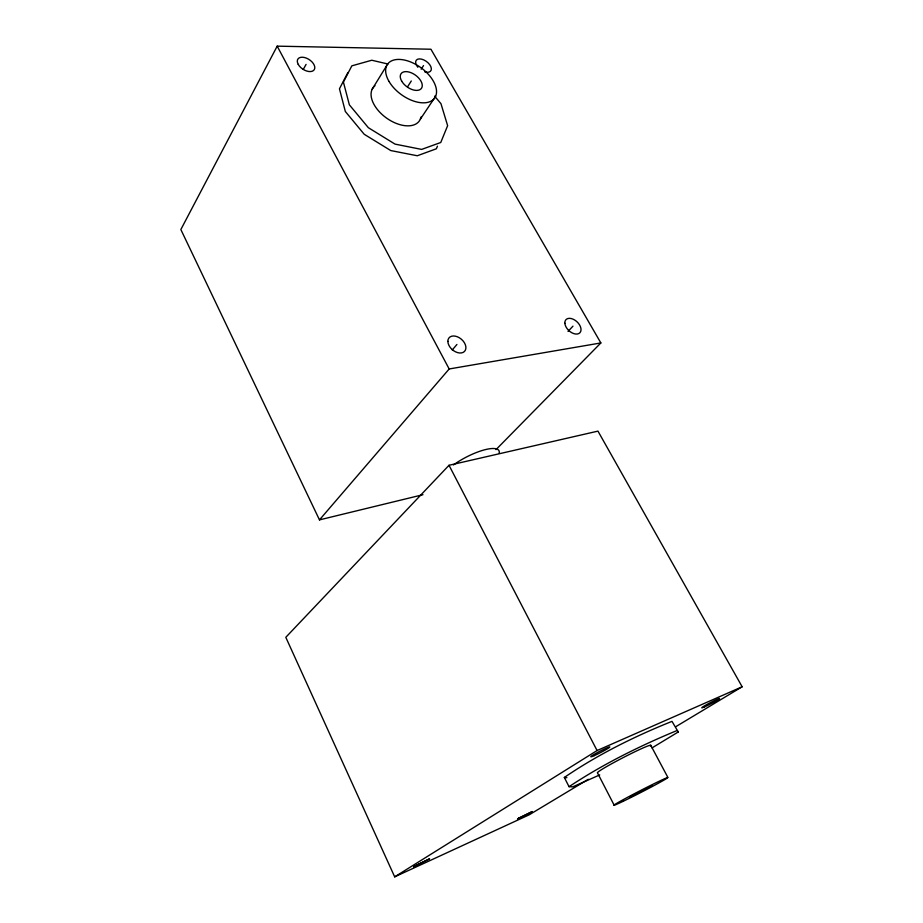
<?xml version="1.0" encoding="UTF-8"?>
<svg xmlns="http://www.w3.org/2000/svg" width="923" height="923" viewBox="0 0 923 923"><rect width="100%" height="100%" fill="white"/><g stroke="black" fill="none" stroke-linecap="round" stroke-linejoin="round"><path stroke-width="1.38" d="M437.433 146.192L436.371 148.776L417.277 155.756L390.775 150.564L364.227 134.285L345.329 111.487L339.456 88.793L347.89 72.536M495.997 449.628L600.861 342.941L430.937 49.231L277.188 46.15L180.85 229.539L319.473 519.88L422.953 494.705M303.286 69.421L306.078 64.391M372.188 89.173L386.737 65.545M407.562 86.797L411.3 80.982M421.176 69.225L423.519 65.591M420.346 119.159L435.621 96.28M452.282 349.955L456.92 344.475M319.473 519.88L449.178 368.969L600.861 342.941M568.026 331.415L572.964 326.177M675.682 726.747L742.15 686.781L597.954 431.122L449.016 465.284L285.807 637.308L394.686 876.85L529.202 814.813L588.286 779.289M599.719 774.928L572.756 786.846L569.041 786.696L564.345 777.454C597.758 754.61 634.459 736.416 671.99 721.371L678.267 731.974L652.03 747.907M569.041 786.696C602.846 764.279 639.512 746.038 676.974 730.555L678.267 731.974M394.686 876.85L597.077 750.537L742.15 686.781M564.345 777.454L566.884 777.685M388.121 64.056L371.784 60.237L351.836 65.845L343.414 82.078L349.356 104.818L368.369 127.709L395.044 144.115L421.626 149.411L440.756 142.488L447.632 125.678L440.963 103.688L434.595 96.13M650.738 745.265L667.894 777.443M277.188 46.15L449.178 368.969M449.016 465.284L597.077 750.537M614.187 805.225L597.516 772.943A30.044 1.719 -27.3 0 1 625.229 756.56A30.044 1.719 -27.3 0 1 650.288 745.992M453.447 464.95A32.49 9.484 -27.7 0 1 484.563 449.824A32.49 9.484 -27.7 0 1 499.216 452.951M417.854 67.264A9.011 5.088 36.1 0 1 419.25 58.899A9.011 5.088 36.1 0 1 430.845 66.641A9.011 5.088 36.1 0 1 424.776 71.89M421.015 117.013A28.486 16.741 35.7 0 1 387.487 118.732A28.486 16.741 35.7 0 1 374.946 85.758M414.692 866.005L413.585 866.847L429.599 858.817L414.692 866.005M518.841 818.066L517.503 818.989L532.329 811.548L518.841 818.066M632.105 795.626L629.521 797.172L652.423 785.565L632.105 795.626M704.468 706.914A10.015 0.635 -27.6 0 0 719.282 698.884A10.015 0.635 -27.6 0 0 708.276 703.73A10.015 0.635 -27.6 0 0 704.468 706.914M594.181 755.66A10.753 0.75 -27.3 0 0 609.676 747.215A10.753 0.75 -27.3 0 0 596.858 752.856A10.753 0.75 -27.3 0 0 594.181 755.66M622.99 801.383A30.286 0.946 -27.2 0 0 667.341 777.997A30.286 0.946 -27.2 0 0 632.659 794.611A30.286 0.946 -27.2 0 0 622.99 801.383M564.864 323.258A9.565 6 43.2 0 0 577.44 333.999A9.565 6 43.2 0 0 576.517 321.354A9.565 6 43.2 0 0 564.864 323.258M298.221 64.356A9.749 5.746 33.1 0 0 313.347 70.644A9.749 5.746 33.1 0 0 306.586 58.207A9.749 5.746 33.1 0 0 298.221 64.356M447.863 341.383A10.303 6.923 40.6 0 0 461.465 352.921A10.303 6.923 40.6 0 0 461.338 339.191A10.303 6.923 40.6 0 0 447.863 341.383M389.01 81.42A29.005 16.649 35.9 0 0 433.072 99.788A29.005 16.649 35.9 0 0 411.173 62.176A29.005 16.649 35.9 0 0 389.01 81.42M401.655 81.062A12.553 7.211 35.9 0 0 420.726 89.127A12.553 7.211 35.9 0 0 411.393 72.848A12.553 7.211 35.9 0 0 401.655 81.062"/></g></svg>
